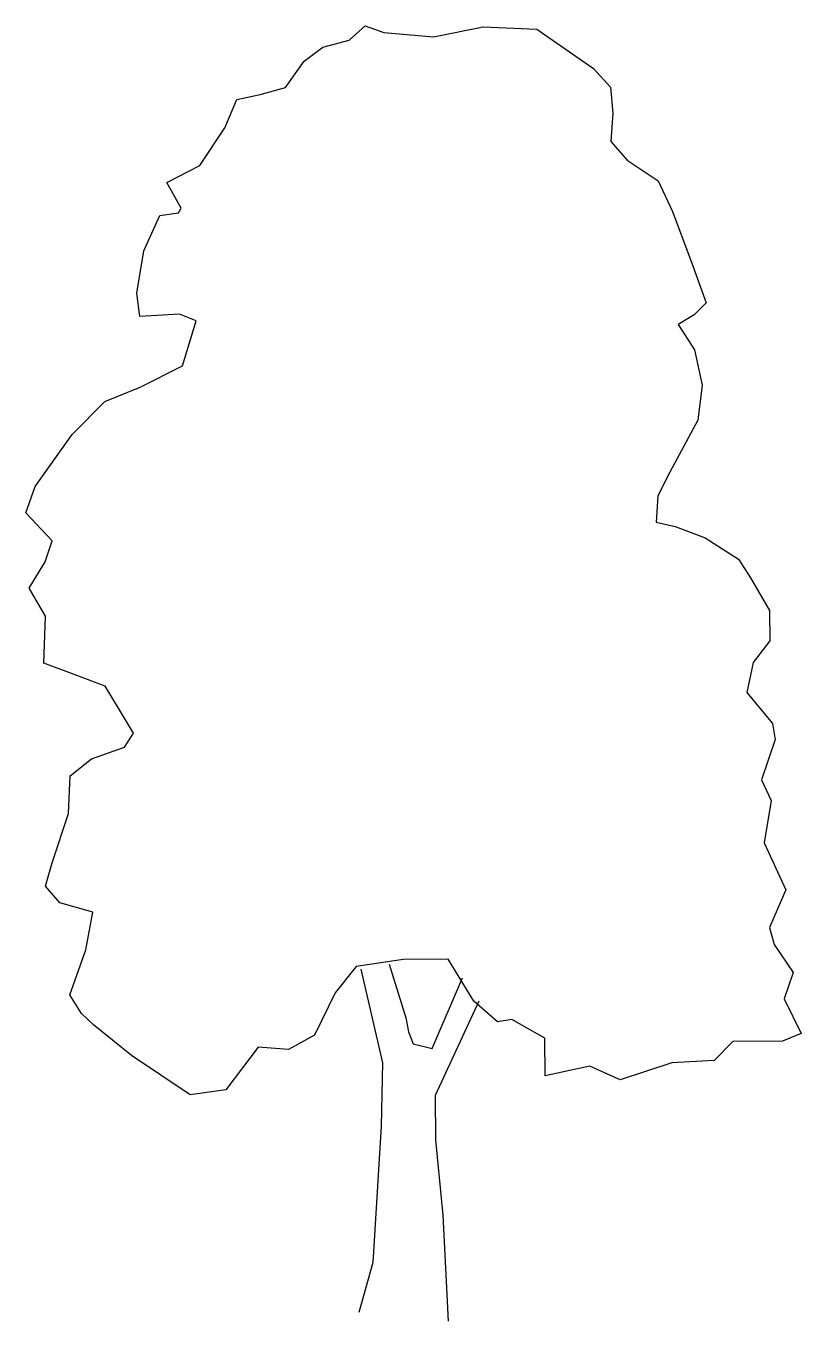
# Model space of a CAD drawing. Extents: x 317.8 to 350.2, y 208.7 to 262.8.
import ezdxf

# ---------------------------------------------------------------- set-up
doc = ezdxf.new("R2010")
doc.units = 0
doc.header["$LTSCALE"] = 12
doc.header["$MEASUREMENT"] = 0
doc.layers.get('0').update_dxf_attribs({"linetype": 'CONTINUOUS'})

# ---------------------------------------------------------------- blocks, each defined once
blk = doc.blocks.new('TREE14E')
for p, q in [((-0.01548, 0.2709), (-0.01213, 0.27388)), ((-0.01213, 0.27388), (-0.00819, 0.2725)), ((0.0022, 0.2716), (0.01258, 0.27365)), ((0.01258, 0.27365), (0.02381, 0.27318)), ((-0.02094, 0.26946), (-0.01548, 0.2709)), ((-0.00819, 0.2725), (0.0022, 0.2716)), ((0.02381, 0.27318), (0.03567, 0.26499)), ((-0.02485, 0.26648), (-0.02094, 0.26946)), ((-0.02874, 0.26097), (-0.02485, 0.26648)), ((0.03567, 0.26499), (0.03921, 0.26108)), ((-0.03406, 0.25953), (-0.02874, 0.26097)), ((0.03921, 0.26108), (0.03967, 0.25561)), ((-0.04145, 0.25259), (-0.03897, 0.2585)), ((-0.03897, 0.2585), (-0.03406, 0.25953)), ((0.03967, 0.25561), (0.0393, 0.24971)), ((-0.04672, 0.24468), (-0.04145, 0.25259)), ((0.0393, 0.24971), (0.0427, 0.24581)), ((-0.05358, 0.24112), (-0.04672, 0.24468)), ((0.0427, 0.24581), (0.04919, 0.2415)), ((-0.05059, 0.23581), (-0.05358, 0.24112)), ((0.04919, 0.2415), (0.05219, 0.23507)), ((-0.05114, 0.23482), (-0.05059, 0.23581)), ((-0.05838, 0.2269), (-0.05507, 0.23423)), ((-0.05507, 0.23423), (-0.05114, 0.23482)), ((0.05219, 0.23507), (0.05621, 0.22429)), ((-0.05985, 0.21805), (-0.05838, 0.2269)), ((0.05621, 0.22429), (0.05922, 0.21603)), ((-0.05925, 0.21314), (-0.05985, 0.21805)), ((0.05922, 0.21603), (0.05671, 0.21348)), ((-0.05097, 0.21362), (-0.05925, 0.21314)), ((-0.04745, 0.21225), (-0.05097, 0.21362)), ((-0.05033, 0.20282), (-0.04745, 0.21225)), ((0.05671, 0.21348), (0.05336, 0.21149)), ((0.05336, 0.21149), (0.05677, 0.20618)), ((0.05677, 0.20618), (0.05837, 0.19876)), ((-0.05914, 0.1984), (-0.05033, 0.20282)), ((-0.06655, 0.19539), (-0.05914, 0.1984)), ((0.05837, 0.19876), (0.05745, 0.19145)), ((-0.07338, 0.18846), (-0.06655, 0.19539)), ((0.05745, 0.19145), (0.05163, 0.18059)), ((-0.08116, 0.17759), (-0.07338, 0.18846)), ((0.05163, 0.18059), (0.04915, 0.17566)), ((-0.08308, 0.1721), (-0.08116, 0.17759)), ((0.04915, 0.17566), (0.04877, 0.17018)), ((-0.07756, 0.16624), (-0.08308, 0.1721)), ((0.04877, 0.17018), (0.05271, 0.16923)), ((0.05271, 0.16923), (0.05904, 0.16689)), ((-0.07907, 0.16188), (-0.07756, 0.16624)), ((0.05904, 0.16689), (0.06596, 0.16245)), ((0.06596, 0.16245), (0.06851, 0.15854)), ((-0.08239, 0.15638), (-0.07907, 0.16188)), ((0.06851, 0.15854), (0.0725, 0.15169)), ((-0.07898, 0.15051), (-0.08239, 0.15638)), ((0.0725, 0.15169), (0.07255, 0.14538)), ((-0.07932, 0.14068), (-0.07898, 0.15051)), ((0.07255, 0.14538), (0.06907, 0.14086)), ((0.06907, 0.14086), (0.06772, 0.13453)), ((-0.07299, 0.13834), (-0.07932, 0.14068)), ((-0.06651, 0.13586), (-0.07299, 0.13834)), ((-0.06352, 0.13097), (-0.06651, 0.13586)), ((0.06772, 0.13453), (0.0731, 0.12811)), ((-0.06054, 0.12608), (-0.06352, 0.13097)), ((0.0731, 0.12811), (0.07369, 0.12475)), ((-0.06248, 0.12312), (-0.06054, 0.12608)), ((0.07369, 0.12475), (0.07081, 0.1163)), ((-0.06934, 0.12068), (-0.06248, 0.12312)), ((-0.0738, 0.11713), (-0.06934, 0.12068)), ((-0.07416, 0.10927), (-0.0738, 0.11713)), ((0.07081, 0.1163), (0.07281, 0.11196)), ((0.07281, 0.11196), (0.07133, 0.10311)), ((-0.07759, 0.09899), (-0.07416, 0.10927)), ((0.07133, 0.10311), (0.0759, 0.09332)), ((-0.07896, 0.09407), (-0.07759, 0.09899)), ((-0.07598, 0.09058), (-0.07896, 0.09407)), ((0.0759, 0.09332), (0.07246, 0.08543)), ((-0.06909, 0.08867), (-0.07598, 0.09058)), ((-0.07057, 0.0808), (-0.06909, 0.08867)), ((0.07246, 0.08543), (0.07347, 0.08192)), ((0.07347, 0.08192), (0.07744, 0.07606)), ((-0.07387, 0.07136), (-0.07057, 0.0808)), ((-0.00415, 0.07879), (-0.01396, 0.07731)), ((0.00526, 0.07886), (-0.00415, 0.07879)), ((0.01066, 0.07006), (0.00526, 0.07886)), ((-0.01396, 0.07731), (-0.01841, 0.0718)), ((-0.01298, 0.07675), (-0.00847, 0.05713)), ((-0.00709, 0.07778), (-0.00363, 0.06658)), ((0.07744, 0.07606), (0.07552, 0.07057)), ((0.00189, 0.06016), (0.00824, 0.07496)), ((-0.07145, 0.06745), (-0.07387, 0.07136)), ((-0.01841, 0.0718), (-0.0227, 0.06292)), ((0.07552, 0.07057), (0.07909, 0.0633)), ((0.01164, 0.07007), (0.00253, 0.05034)), ((0.01561, 0.06575), (0.01066, 0.07006)), ((-0.0689, 0.06508), (-0.07145, 0.06745)), ((-0.06099, 0.05869), (-0.0689, 0.06508)), ((-0.00363, 0.06658), (-0.00305, 0.06364)), ((0.01855, 0.06619), (0.01561, 0.06575)), ((0.02546, 0.06231), (0.01855, 0.06619)), ((-0.0227, 0.06292), (-0.02815, 0.05993)), ((-0.00305, 0.06364), (-0.00204, 0.06112)), ((0.02553, 0.05445), (0.02546, 0.06231)), ((0.07909, 0.0633), (0.07517, 0.06172)), ((-0.03447, 0.06044), (-0.04128, 0.05154)), ((-0.02815, 0.05993), (-0.03447, 0.06044)), ((-0.00204, 0.06112), (0.00189, 0.06016)), ((0.06478, 0.06164), (0.06088, 0.05768)), ((0.07517, 0.06172), (0.06478, 0.06164)), ((-0.04871, 0.0505), (-0.06099, 0.05869)), ((-0.00847, 0.05713), (-0.00879, 0.04393)), ((0.05204, 0.05719), (0.04126, 0.05359)), ((0.06088, 0.05768), (0.05204, 0.05719)), ((0.03492, 0.05649), (0.02553, 0.05445)), ((0.04126, 0.05359), (0.03492, 0.05649)), ((-0.04128, 0.05154), (-0.04871, 0.0505)), ((0.00253, 0.05034), (0.00261, 0.04108)), ((-0.00879, 0.04393), (-0.01053, 0.01542)), ((0.00261, 0.04108), (0.00413, 0.02536)), ((0.00413, 0.02536), (0.00529, 0.00319)), ((-0.01053, 0.01542), (-0.0134, 0.00501))]:
    blk.add_line(p, q)

msp = doc.modelspace()

# ---------------------------------------------------------------- block references
at = {"xscale": 200, "yscale": 200, "zscale": 200}
msp.add_blockref('TREE14E', (334.42, 208.063), dxfattribs=at)

doc.saveas('drawing.dxf')
